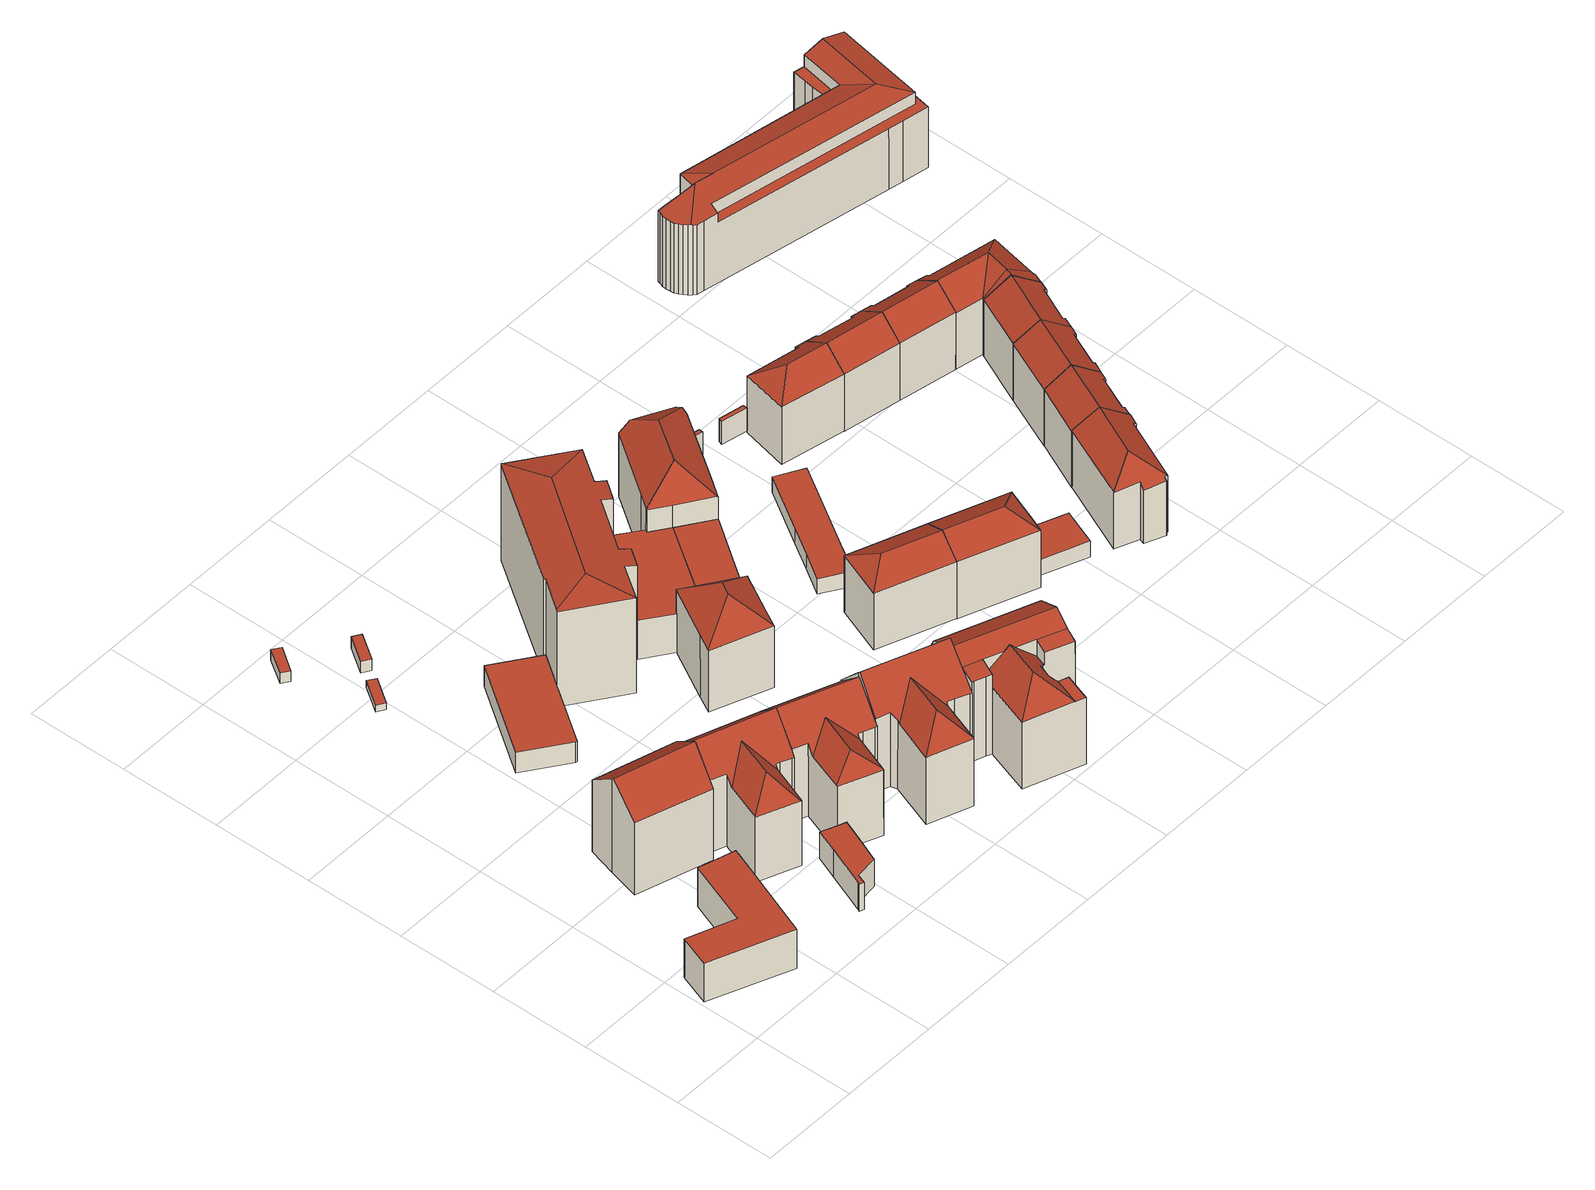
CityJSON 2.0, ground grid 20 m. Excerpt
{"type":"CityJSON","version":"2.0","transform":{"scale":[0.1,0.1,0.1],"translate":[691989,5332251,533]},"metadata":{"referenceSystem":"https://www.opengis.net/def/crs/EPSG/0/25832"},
"CityObjects":{
"building1":{"type":"Building","attributes":{"Gemeindeschluessel":"09162000","HoeheDach":"543.538","HoeheGrund":"534.610","Methode":"1000","NiedrigsteTraufeDesGebaeudes":"543.538","Geometrietyp2DReferenz":"3000","function":"31001_9998","roofType":"1000","measuredHeight":8.93},"geometry":[{"type":"MultiSurface","lod":"2","boundaries":[[[0,1,2,3,4,5,6,7]],[[8,9,6,5]],[[10,11,1,0]],[[12,13,10,0,7]],[[12,7,6,9]],[[14,2,1,11]],[[15,16,4,3]],[[15,3,2,14]],[[16,8,5,4]],[[10,13,12,9,8,16,15,14,11]]],"semantics":{"surfaces":[{"type":"RoofSurface"},{"type":"WallSurface"},{"type":"GroundSurface"}],"values":[0,1,1,1,1,1,1,1,1,2]}}]},
"building2":{"type":"Building","attributes":{"Gemeindeschluessel":"09162000","HoeheDach":"556.511","HoeheGrund":"534.730","Methode":"1000","NiedrigsteTraufeDesGebaeudes":"551.073","Geometrietyp2DReferenz":"3000","function":"31001_9998","roofType":"3100","measuredHeight":21.78,"storeysAboveGround":4},"geometry":[{"type":"MultiSurface","lod":"2","boundaries":[[[17,18,19,20]],[[21,22,23,24,25]],[[26,27,28,23,22]],[[21,25,29,30]],[[22,21,30,26]],[[25,24,31,32,29]],[[18,17,28,27]],[[17,20,31,24,23,28]],[[26,30,29,32,19,18,27]],[[32,31,20,19]]],"semantics":{"surfaces":[{"type":"WallSurface"},{"type":"RoofSurface"},{"type":"GroundSurface"}],"values":[0,1,0,0,0,0,0,1,2,0]}}]},
"building3":{"type":"Building","attributes":{"Gemeindeschluessel":"09162000","HoeheDach":"540.667","HoeheGrund":"534.450","Methode":"1000","NiedrigsteTraufeDesGebaeudes":"540.667","Geometrietyp2DReferenz":"3000","function":"31001_1000","roofType":"1000","measuredHeight":6.22},"geometry":[{"type":"MultiSurface","lod":"2","boundaries":[[[33,34,35,36]],[[37,38,39,40]],[[41,42,43,44]],[[45,46,47,48]],[[40,39,34,33]],[[36,35,42,41]],[[49,50,51,52]],[[48,37,40,33,36,41,44,49,52,45]],[[44,43,50,49]],[[38,37,48,47]],[[52,51,46,45]],[[38,47,46,51,50,43,42,35,34,39]]],"semantics":{"surfaces":[{"type":"WallSurface"},{"type":"GroundSurface"},{"type":"RoofSurface"}],"values":[0,0,0,0,0,0,0,1,0,0,0,2]}}]},
"building4":{"type":"Building","attributes":{"Gemeindeschluessel":"09162000","HoeheDach":"556.465","HoeheGrund":"534.770","Methode":"2000","NiedrigsteTraufeDesGebaeudes":"549.660","Geometrietyp2DReferenz":"3000","function":"31001_1000","roofType":"3100","measuredHeight":21.7,"storeysAboveGround":4},"geometry":[{"type":"MultiSurface","lod":"2","boundaries":[[[53,54,55,56]],[[57,58,59,60,61,62]],[[58,57,63,64,65,66,67,68,69,70,71,72]],[[73,74,75,64,63]],[[76,59,58,72]],[[77,76,72,71,78]],[[74,73,62,61]],[[79,80,66,65]],[[81,78,71,70,82,55,54]],[[77,78,81,83]],[[84,68,67,85]],[[86,82,70,87]],[[88,69,68,84]],[[85,67,66,80]],[[56,55,82,86]],[[75,89,79,65,64]],[[79,89,60,59,76,77,83,53,56,86,87,88,84,85,80]],[[60,89,75,74,61]],[[87,70,69,88]],[[73,63,57,62]],[[83,81,54,53]]],"semantics":{"surfaces":[{"type":"WallSurface"},{"type":"RoofSurface"},{"type":"GroundSurface"}],"values":[0,0,1,1,0,0,1,0,1,0,0,0,0,0,0,0,2,0,0,1,0]}}]},
"building5":{"type":"Building","attributes":{"Gemeindeschluessel":"09162000","HoeheDach":"537.270","HoeheGrund":"534.850","Methode":"2000","NiedrigsteTraufeDesGebaeudes":"537.270","Geometrietyp2DReferenz":"3000","function":"51009_1610","roofType":"1000","measuredHeight":2.42},"geometry":[{"type":"MultiSurface","lod":"2","boundaries":[[[90,91,92,93]],[[94,90,93,95]],[[96,92,91,97]],[[95,96,97,94]],[[97,91,90,94]],[[95,93,92,96]]],"semantics":{"surfaces":[{"type":"RoofSurface"},{"type":"WallSurface"},{"type":"GroundSurface"}],"values":[0,1,1,2,1,1]}}]},
"building6":{"type":"Building","attributes":{"name":"Bahnhof Silberhornstraße","Gemeindeschluessel":"09162000","HoeheDach":"536.380","HoeheGrund":"534.890","Methode":"2000","NiedrigsteTraufeDesGebaeudes":"536.380","Geometrietyp2DReferenz":"3000","function":"51009_1610","roofType":"1000","measuredHeight":1.49},"geometry":[{"type":"MultiSurface","lod":"2","boundaries":[[[98,99,100,101]],[[102,98,101,103]],[[104,99,98,102]],[[103,101,100,105]],[[103,105,104,102]],[[105,100,99,104]]],"semantics":{"surfaces":[{"type":"RoofSurface"},{"type":"WallSurface"},{"type":"GroundSurface"}],"values":[0,1,1,1,2,1]}}]},
"building7":{"type":"Building","attributes":{"Gemeindeschluessel":"09162000","HoeheDach":"539.497","HoeheGrund":"534.790","Methode":"1000","NiedrigsteTraufeDesGebaeudes":"539.497","Geometrietyp2DReferenz":"3000","function":"31001_9998","roofType":"1000","measuredHeight":4.71},"geometry":[{"type":"MultiSurface","lod":"2","boundaries":[[[106,107,108,109]],[[110,111,112,113]],[[114,110,113,115,108,107,116]],[[113,112,117,115]],[[110,114,118,111]],[[114,116,119,118]],[[119,116,107,106]],[[112,111,118,119,106,109,117]],[[117,109,108,115]]],"semantics":{"surfaces":[{"type":"WallSurface"},{"type":"GroundSurface"},{"type":"RoofSurface"}],"values":[0,0,1,0,0,0,0,2,0]}}]},
"building8":{"type":"Building","attributes":{"Gemeindeschluessel":"09162000","HoeheDach":"537.560","HoeheGrund":"534.940","Methode":"2000","NiedrigsteTraufeDesGebaeudes":"537.560","Geometrietyp2DReferenz":"3000","function":"51009_1610","roofType":"1000","measuredHeight":2.62},"geometry":[{"type":"MultiSurface","lod":"2","boundaries":[[[120,121,122,123]],[[124,120,123,125]],[[124,126,121,120]],[[127,122,121,126]],[[125,127,126,124]],[[123,122,127,125]]],"semantics":{"surfaces":[{"type":"WallSurface"},{"type":"GroundSurface"},{"type":"RoofSurface"}],"values":[0,1,0,2,0,0]}}]},
"building9":{"type":"Building","attributes":{"Gemeindeschluessel":"09162000","HoeheDach":"556.508","HoeheGrund":"534.570","Methode":"2000","NiedrigsteTraufeDesGebaeudes":"549.658","Geometrietyp2DReferenz":"3000","function":"31001_1000","roofType":"3100","measuredHeight":21.94,"storeysAboveGround":4},"geometry":[{"type":"MultiSurface","lod":"2","boundaries":[[[128,129,130,69]],[[131,132,133,134,135,136]],[[128,69,70,137]],[[130,138,139,133,132,140,141,142,143,144,70,69]],[[138,130,129,145,146,147]],[[137,70,82,148]],[[82,70,144,149,150,151,152]],[[153,143,142,154]],[[153,155,149,144,143]],[[131,156,140,132]],[[157,134,133,139]],[[158,150,149,155]],[[159,152,151,160]],[[153,154,161,156,131,136,162,145,129,128,137,148,159,160,158,155]],[[148,82,152,159]],[[161,141,140,156]],[[135,134,157,147,146]],[[135,146,145,162,136]],[[154,142,141,161]],[[157,139,138,147]],[[160,151,150,158]]],"semantics":{"surfaces":[{"type":"WallSurface"},{"type":"RoofSurface"},{"type":"GroundSurface"}],"values":[0,0,0,1,0,0,1,0,0,0,1,0,0,2,0,0,1,0,0,1,0]}}]},
"building10":{"type":"Building","attributes":{"Gemeindeschluessel":"09162000","HoeheDach":"557.793","HoeheGrund":"534.700","Methode":"2000","NiedrigsteTraufeDesGebaeudes":"550.031","Geometrietyp2DReferenz":"3000","function":"31001_1000","roofType":"3100","measuredHeight":23.09,"storeysAboveGround":4},"geometry":[{"type":"MultiSurface","lod":"2","boundaries":[[[163,164,165,166]],[[167,168,169,170]],[[171,172,173,174,175]],[[176,177,178,179,180,181,169,168,182,183,184]],[[185,184,183,186]],[[187,188,178,177]],[[189,190,164,163]],[[172,171,191,192,193,165,164,190,181,180,194,195]],[[196,197,192,191]],[[166,165,193,198]],[[185,199,176,184]],[[200,197,196,201]],[[196,191,171,175,201]],[[189,170,169,181,190]],[[199,187,177,176]],[[174,202,200,201,175]],[[203,179,178,188]],[[186,183,182,204]],[[205,195,194,206]],[[204,182,168,167]],[[189,163,166,198,202,174,173,205,206,203,188,187,199,185,186,204,167,170]],[[202,198,193,192,197,200]],[[203,206,194,180,179]],[[205,173,172,195]]],"semantics":{"surfaces":[{"type":"WallSurface"},{"type":"RoofSurface"},{"type":"GroundSurface"}],"values":[0,0,0,1,0,0,0,1,1,0,0,1,1,0,0,0,0,0,0,0,2,0,0,0]}}]},
"building11":{"type":"Building","attributes":{"Gemeindeschluessel":"09162000","HoeheDach":"558.060","HoeheGrund":"534.890","Methode":"2000","NiedrigsteTraufeDesGebaeudes":"556.448","Geometrietyp2DReferenz":"3000","function":"31001_9998","roofType":"3200","measuredHeight":23.17,"storeysAboveGround":5},"geometry":[{"type":"MultiSurface","lod":"2","boundaries":[[[207,208,209,210]],[[207,211,212,213,208]],[[214,215,216,217]],[[216,215,218,219]],[[220,221,222,223]],[[224,225,210,209]],[[226,227,213,212]],[[228,229,230,231]],[[219,218,229,228]],[[232,233,234,235]],[[236,237,221,220]],[[230,229,218,215,214,233,232,227,226,222,221,237]],[[211,238,226,212]],[[224,209,208,213,227,232,235,239]],[[235,234,240,241,239]],[[225,224,239,241]],[[223,222,226,238]],[[217,240,234,233,214]],[[217,216,219,228,231,236,220,223,238,211,207,210,225,241,240]],[[230,237,236,231]]],"semantics":{"surfaces":[{"type":"WallSurface"},{"type":"RoofSurface"},{"type":"GroundSurface"}],"values":[0,0,0,0,0,0,1,0,0,1,0,1,0,1,0,0,0,0,2,0]}}]},
"building12":{"type":"Building","attributes":{"Gemeindeschluessel":"09162000","HoeheDach":"553.680","HoeheGrund":"534.780","Methode":"2000","NiedrigsteTraufeDesGebaeudes":"548.931","Geometrietyp2DReferenz":"3000","function":"31001_9998","roofType":"3200","measuredHeight":18.9,"storeysAboveGround":4},"geometry":[{"type":"MultiSurface","lod":"2","boundaries":[[[242,243,244,245]],[[246,247,248,249,250]],[[251,244,243,252]],[[249,253,244,251,250]],[[254,248,247,255]],[[250,251,252,256,257,246]],[[258,257,256,259]],[[254,260,253,249,248]],[[254,255,258,259,261,242,245,260]],[[246,257,258,255,247]],[[259,256,252,261]],[[245,244,253,260]],[[261,252,243,242]]],"semantics":{"surfaces":[{"type":"WallSurface"},{"type":"RoofSurface"},{"type":"GroundSurface"}],"values":[0,1,1,1,0,1,0,0,2,0,0,0,0]}}]},
"building13":{"type":"Building","attributes":{"Gemeindeschluessel":"09162000","HoeheDach":"555.821","HoeheGrund":"534.700","Methode":"2000","NiedrigsteTraufeDesGebaeudes":"550.010","Geometrietyp2DReferenz":"3000","function":"31001_9998","roofType":"3400","measuredHeight":21.12,"storeysAboveGround":4},"geometry":[{"type":"MultiSurface","lod":"2","boundaries":[[[262,263,264,265]],[[266,267,268,269,270]],[[271,272,273]],[[269,268,274,275,276,277]],[[278,279,280]],[[281,282,283,284,285]],[[286,284,283,272,287,288]],[[280,279,289,290,291,287,272,271]],[[280,271,292]],[[282,281,293,294]],[[167,170,295,277,276]],[[296,297,298,299]],[[170,189,288,287,291,295]],[[264,263,300,301]],[[302,303,299,298]],[[290,270,269,277,295,291]],[[304,305,306,307,308,309]],[[304,309,297,296]],[[310,286,288,189]],[[293,265,264,301,311,294]],[[273,272,283,282]],[[312,311,301,300,302,298,297,309,308,278,280,292]],[[306,289,279,307]],[[308,307,279,278]],[[262,303,302,300,263]],[[311,312,294]],[[313,275,274,314]],[[285,284,286,310]],[[167,276,275,313]],[[305,266,270,290,289,306]],[[266,305,304,296,299,303,262,265,293,281,285,310,189,170,167,313,314,267]],[[312,292,271,273,282,294]],[[314,274,268,267]]],"semantics":{"surfaces":[{"type":"WallSurface"},{"type":"RoofSurface"},{"type":"GroundSurface"}],"values":[0,0,0,1,0,0,1,1,0,0,0,0,0,1,0,1,0,0,0,0,0,1,1,0,0,1,0,0,0,0,2,1,0]}}]},
"building14":{"type":"Building","attributes":{"Gemeindeschluessel":"09162000","HoeheDach":"543.669","HoeheGrund":"534.810","Methode":"1000","NiedrigsteTraufeDesGebaeudes":"543.669","Geometrietyp2DReferenz":"3000","function":"31001_9998","roofType":"1000","measuredHeight":8.86},"geometry":[{"type":"MultiSurface","lod":"2","boundaries":[[[315,316,317,242]],[[318,319,320,321]],[[317,316,322,323,324,320,319,325,326,327,328,329]],[[315,242,261,259,330,331,332,318,321,333,334,335]],[[335,322,316,315]],[[261,329,328,259]],[[330,327,326,331]],[[331,326,325,332]],[[334,323,322,335]],[[242,317,329,261]],[[321,320,324,333]],[[259,328,327,330]],[[333,324,323,334]],[[332,325,319,318]]],"semantics":{"surfaces":[{"type":"WallSurface"},{"type":"RoofSurface"},{"type":"GroundSurface"}],"values":[0,0,1,2,0,0,0,0,0,0,0,0,0,0]}}]},
"building15":{"type":"Building","attributes":{"Gemeindeschluessel":"09162000","HoeheDach":"543.664","HoeheGrund":"534.740","Methode":"1000","NiedrigsteTraufeDesGebaeudes":"543.664","Geometrietyp2DReferenz":"3000","function":"31001_9998","roofType":"1000","measuredHeight":8.92},"geometry":[{"type":"MultiSurface","lod":"2","boundaries":[[[336,337,338,316]],[[316,338,339,317]],[[340,341,317,339]],[[316,317,341,336]],[[339,338,337,340]],[[337,336,341,340]]],"semantics":{"surfaces":[{"type":"WallSurface"},{"type":"RoofSurface"},{"type":"GroundSurface"}],"values":[0,0,0,1,2,0]}}]},
"building16":{"type":"Building","attributes":{"Gemeindeschluessel":"09162000","HoeheDach":"550.740","HoeheGrund":"534.750","Methode":"2000","NiedrigsteTraufeDesGebaeudes":"547.787","Geometrietyp2DReferenz":"3000","function":"31001_9998","roofType":"3200","measuredHeight":15.99,"storeysAboveGround":4},"geometry":[{"type":"MultiSurface","lod":"2","boundaries":[[[342,343,344,345,346]],[[346,345,347,348]],[[347,345,344,349]],[[347,349,348]],[[342,350,351,343]],[[351,349,344,343]],[[350,348,349,351]],[[342,346,348,350]]],"semantics":{"surfaces":[{"type":"WallSurface"},{"type":"RoofSurface"},{"type":"GroundSurface"}],"values":[0,1,1,1,2,0,0,0]}}]},
"building17":{"type":"Building","attributes":{"Gemeindeschluessel":"09162000","HoeheDach":"553.522","HoeheGrund":"534.597","Methode":"2000","NiedrigsteTraufeDesGebaeudes":"548.006","Geometrietyp2DReferenz":"3000","function":"31001_9998","roofType":"3200","measuredHeight":18.93,"storeysAboveGround":4},"geometry":[{"type":"MultiSurface","lod":"2","boundaries":[[[352,353,354,355,356]],[[357,358,359,360,361]],[[362,363,364,365]],[[352,356,366,367]],[[368,367,366,369,370,371,372]],[[373,370,369,374]],[[357,361,375,376]],[[365,364,359,358]],[[354,362,365,358,357,376,377,373,374,355]],[[354,353,363,362]],[[356,355,374,369,366]],[[361,360,368,372,375]],[[360,359,364,363,353,352,367,368]],[[377,371,370,373]],[[377,376,375,372,371]]],"semantics":{"surfaces":[{"type":"WallSurface"},{"type":"RoofSurface"},{"type":"GroundSurface"}],"values":[0,0,0,1,1,0,0,0,2,0,0,1,1,0,0]}}]},
"building18":{"type":"Building","attributes":{"Gemeindeschluessel":"09162000","HoeheDach":"537.803","HoeheGrund":"534.320","Methode":"1000","NiedrigsteTraufeDesGebaeudes":"537.803","Geometrietyp2DReferenz":"3000","function":"31001_2000","roofType":"1000","measuredHeight":3.48},"geometry":[{"type":"MultiSurface","lod":"2","boundaries":[[[378,379,380,381,382,383,384]],[[385,381,380,386]],[[387,378,384,388]],[[389,382,381,385]],[[390,383,382,389]],[[388,384,383,390]],[[387,388,390,389,385,386,391,392]],[[378,387,392,391,379]],[[386,380,379,391]]],"semantics":{"surfaces":[{"type":"RoofSurface"},{"type":"WallSurface"},{"type":"GroundSurface"}],"values":[0,1,1,1,1,1,2,1,1]}}]},
"building19":{"type":"Building","attributes":{"Gemeindeschluessel":"09162000","HoeheDach":"550.750","HoeheGrund":"534.720","Methode":"2000","NiedrigsteTraufeDesGebaeudes":"547.795","Geometrietyp2DReferenz":"3000","function":"31001_9998","roofType":"3200","measuredHeight":16.03,"storeysAboveGround":4},"geometry":[{"type":"MultiSurface","lod":"2","boundaries":[[[393,394,344,395]],[[396,397,398,399]],[[396,399,400,401,402]],[[398,393,395,346]],[[399,398,346,400]],[[401,344,394,402]],[[396,402,394,397]],[[398,397,394,393]],[[401,400,346,395,344]]],"semantics":{"surfaces":[{"type":"RoofSurface"},{"type":"WallSurface"},{"type":"GroundSurface"}],"values":[0,1,2,0,1,1,1,0,1]}}]},
"building20":{"type":"Building","attributes":{"Gemeindeschluessel":"09162000","HoeheDach":"539.800","HoeheGrund":"534.490","Methode":"2000","NiedrigsteTraufeDesGebaeudes":"539.800","Geometrietyp2DReferenz":"3000","function":"31001_2000","roofType":"1000","measuredHeight":5.31},"geometry":[{"type":"MultiSurface","lod":"2","boundaries":[[[403,404,405,406]],[[407,408,409,410]],[[410,409,404,403]],[[406,407,410,403]],[[406,405,408,407]],[[404,409,408,405]]],"semantics":{"surfaces":[{"type":"WallSurface"},{"type":"GroundSurface"},{"type":"RoofSurface"}],"values":[0,0,0,1,0,2]}}]},
"building21":{"type":"Building","attributes":{"Gemeindeschluessel":"09162000","HoeheDach":"538.079","HoeheGrund":"534.530","Methode":"1000","NiedrigsteTraufeDesGebaeudes":"538.079","Geometrietyp2DReferenz":"3000","function":"31001_9998","roofType":"1000","measuredHeight":3.55,"storeysAboveGround":1},"geometry":[{"type":"MultiSurface","lod":"2","boundaries":[[[411,412,413,414]],[[412,415,416,413]],[[414,413,416,417]],[[417,416,415,418]],[[414,417,418,411]],[[418,415,412,411]]],"semantics":{"surfaces":[{"type":"WallSurface"},{"type":"RoofSurface"},{"type":"GroundSurface"}],"values":[0,1,0,0,2,0]}}]},
"building22":{"type":"Building","attributes":{"Gemeindeschluessel":"09162000","HoeheDach":"539.784","HoeheGrund":"534.460","Methode":"3100","NiedrigsteTraufeDesGebaeudes":"539.784","Geometrietyp2DReferenz":"3000","function":"31001_2000","roofType":"1000","measuredHeight":5.32},"geometry":[{"type":"MultiSurface","lod":"2","boundaries":[[[419,420,421,422]],[[420,423,424,421]],[[425,422,421,424]],[[423,420,419,426]],[[426,419,422,425]],[[423,426,425,424]]],"semantics":{"surfaces":[{"type":"WallSurface"},{"type":"GroundSurface"},{"type":"RoofSurface"}],"values":[0,0,1,2,0,0]}}]},
"building23":{"type":"Building","attributes":{"Gemeindeschluessel":"09162000","HoeheDach":"550.738","HoeheGrund":"534.160","Methode":"2000","NiedrigsteTraufeDesGebaeudes":"546.657","Geometrietyp2DReferenz":"3000","function":"31001_1000","roofType":"3200","measuredHeight":16.58,"storeysAboveGround":4},"geometry":[{"type":"MultiSurface","lod":"2","boundaries":[[[427,428,429,430,431]],[[432,433,434,435]],[[436,435,434,437]],[[428,427,433,432]],[[437,434,438,439]],[[440,441,431,430]],[[436,429,428,432,435]],[[441,440,439,438]],[[441,438,434,433,427,431]],[[429,436,437,439,440,430]]],"semantics":{"surfaces":[{"type":"WallSurface"},{"type":"RoofSurface"},{"type":"GroundSurface"}],"values":[0,1,0,1,0,0,0,0,1,2]}}]},
"building24":{"type":"Building","attributes":{"Gemeindeschluessel":"09162000","HoeheDach":"550.722","HoeheGrund":"534.260","Methode":"2000","NiedrigsteTraufeDesGebaeudes":"546.615","Geometrietyp2DReferenz":"3000","function":"31001_9998","roofType":"3200","measuredHeight":16.46,"storeysAboveGround":4},"geometry":[{"type":"MultiSurface","lod":"2","boundaries":[[[442,443,444,445,446,447,448,449,450,451]],[[452,453,454,455,456,457]],[[454,453,458,459]],[[450,456,455,451]],[[448,452,457,449]],[[442,460,461,443]],[[452,448,447,458,453]],[[462,463,445,444]],[[464,459,458,447,446]],[[463,464,446,445]],[[442,451,455,460]],[[449,457,456,450]],[[463,462,461,460,455,454,459,464]],[[443,461,462,444]]],"semantics":{"surfaces":[{"type":"GroundSurface"},{"type":"RoofSurface"},{"type":"WallSurface"}],"values":[0,1,1,2,2,2,2,2,2,2,2,2,1,2]}}]},
"building25":{"type":"Building","attributes":{"Gemeindeschluessel":"09162000","HoeheDach":"550.734","HoeheGrund":"534.120","Methode":"1000","NiedrigsteTraufeDesGebaeudes":"546.628","Geometrietyp2DReferenz":"3000","function":"31001_1000","roofType":"3100","measuredHeight":16.61,"storeysAboveGround":4},"geometry":[{"type":"MultiSurface","lod":"2","boundaries":[[[465,466,467,468,469,470,471,472]],[[467,431,473,468]],[[474,475,476,477,473,431,427,478]],[[469,477,476,470]],[[465,479,428,466]],[[473,477,469,468]],[[479,478,427,428]],[[471,475,474,472]],[[476,475,471,470]],[[427,431,467,466,428]],[[474,478,479,465,472]]],"semantics":{"surfaces":[{"type":"GroundSurface"},{"type":"WallSurface"},{"type":"RoofSurface"}],"values":[0,1,2,1,1,1,2,1,1,1,1]}}]},
"building26":{"type":"Building","attributes":{"Gemeindeschluessel":"09162000","HoeheDach":"550.682","HoeheGrund":"534.160","Methode":"2000","NiedrigsteTraufeDesGebaeudes":"546.714","Geometrietyp2DReferenz":"3000","function":"31001_9998","roofType":"3100","measuredHeight":16.52,"storeysAboveGround":4},"geometry":[{"type":"MultiSurface","lod":"2","boundaries":[[[480,481,482,483]],[[484,485,486,487]],[[488,489,480,483]],[[490,485,484,491]],[[482,491,484,487,492,493,488,483]],[[482,481,490,491]],[[492,494,495,493]],[[496,489,488,493,495]],[[486,485,490,481,480,489,496,453]],[[486,453,494,492,487]],[[453,496,495,494]]],"semantics":{"surfaces":[{"type":"WallSurface"},{"type":"GroundSurface"},{"type":"RoofSurface"}],"values":[0,0,0,0,1,0,0,0,2,0,2]}}]},
"building27":{"type":"Building","attributes":{"Gemeindeschluessel":"09162000","HoeheDach":"550.739","HoeheGrund":"534.110","Methode":"1000","NiedrigsteTraufeDesGebaeudes":"546.640","Geometrietyp2DReferenz":"3000","function":"31001_1000","roofType":"3100","measuredHeight":16.63,"storeysAboveGround":4},"geometry":[{"type":"MultiSurface","lod":"2","boundaries":[[[497,498,499,500]],[[501,502,478,479]],[[503,498,497,504,505,474,478,502]],[[499,498,503,506]],[[503,502,501,507,506]],[[478,474,472,465,479]],[[505,504,508,509]],[[507,465,472,509,508,500,499,506]],[[472,474,505,509]],[[507,501,479,465]],[[508,504,497,500]]],"semantics":{"surfaces":[{"type":"WallSurface"},{"type":"RoofSurface"},{"type":"GroundSurface"}],"values":[0,1,1,0,0,0,0,2,0,0,0]}}]},
"building28":{"type":"Building","attributes":{"Gemeindeschluessel":"09162000","HoeheDach":"550.698","HoeheGrund":"534.110","Methode":"1000","NiedrigsteTraufeDesGebaeudes":"546.737","Geometrietyp2DReferenz":"3000","function":"31001_1000","roofType":"3100","measuredHeight":16.59,"storeysAboveGround":4},"geometry":[{"type":"MultiSurface","lod":"2","boundaries":[[[489,510,511,512,513,514,515,496]],[[496,515,516,495]],[[511,510,517,518]],[[519,514,513,520]],[[489,496,495,521,522]],[[523,512,511,518]],[[515,514,519,524,516]],[[523,518,517,522,521,524,519,520]],[[513,512,523,520]],[[521,495,516,524]],[[517,510,489,522]]],"semantics":{"surfaces":[{"type":"RoofSurface"},{"type":"WallSurface"},{"type":"GroundSurface"}],"values":[0,0,1,1,1,1,1,2,1,1,1]}}]},
"building29":{"type":"Building","attributes":{"Gemeindeschluessel":"09162000","HoeheDach":"550.719","HoeheGrund":"534.110","Methode":"1000","NiedrigsteTraufeDesGebaeudes":"546.741","Geometrietyp2DReferenz":"3000","function":"31001_1000","roofType":"3100","measuredHeight":16.61,"storeysAboveGround":4},"geometry":[{"type":"MultiSurface","lod":"2","boundaries":[[[524,525,526,527]],[[528,529,514,519]],[[530,531,528,519,524,527,532,533,534]],[[530,535,536,531]],[[536,529,528,531]],[[537,538,533,532]],[[539,535,530,534]],[[532,527,526,540,537]],[[515,540,526,525]],[[533,538,539,534]],[[514,529,536,535,539,538,537,540,515]],[[514,515,525,524,519]]],"semantics":{"surfaces":[{"type":"WallSurface"},{"type":"GroundSurface"},{"type":"RoofSurface"}],"values":[0,0,1,0,0,0,0,0,2,0,2,0]}}]},
"building30":{"type":"Building","attributes":{"Gemeindeschluessel":"09162000","HoeheDach":"550.771","HoeheGrund":"534.140","Methode":"2000","NiedrigsteTraufeDesGebaeudes":"546.581","Geometrietyp2DReferenz":"3000","function":"31001_1000","roofType":"3100","measuredHeight":16.63,"storeysAboveGround":4},"geometry":[{"type":"MultiSurface","lod":"2","boundaries":[[[541,542,543,544]],[[545,546,547,533]],[[548,532,533,547]],[[549,550,551,552]],[[527,532,548,553,554]],[[555,556,557,542,541]],[[558,507,559,560,561]],[[560,561,544,543,561]],[[553,544,561,554]],[[550,542,557,551]],[[543,542,550,549,562,563]],[[558,561,543,563]],[[563,562,506,507,558]],[[556,545,533,532,527,559,507,506,552,551,557]],[[559,527,554,561,560]],[[548,547,546,555,541,544,553]],[[506,562,549,552]],[[556,555,546,545]]],"semantics":{"surfaces":[{"type":"RoofSurface"},{"type":"WallSurface"},{"type":"GroundSurface"}],"values":[0,1,1,1,1,1,1,0,0,1,0,0,1,2,1,0,1,1]}}]},
"building31":{"type":"Building","attributes":{"Gemeindeschluessel":"09162000","HoeheDach":"551.751","HoeheGrund":"533.940","Methode":"2000","NiedrigsteTraufeDesGebaeudes":"547.780","Geometrietyp2DReferenz":"3000","function":"31001_9998","roofType":"3100","measuredHeight":17.81,"storeysAboveGround":5},"geometry":[{"type":"MultiSurface","lod":"2","boundaries":[[[564,565,566,567,568,569,570,571,572,573]],[[574,564,573,575]],[[576,577,578,579]],[[579,578,580,581]],[[575,573,572,582]],[[583,584,585,586]],[[587,588,589,590]],[[590,589,591,592]],[[588,587,593,594]],[[595,596,597,567,598]],[[599,584,583,600,601,602]],[[603,604,565,564]],[[605,606,607,608]],[[609,610,611,612,613,604]],[[614,615,616,617]],[[586,585,618,619]],[[620,621,611,610]],[[614,622,569,568,615]],[[623,624,613,612]],[[625,626,627,582,572,571]],[[619,618,621,620]],[[581,580,628,629]],[[566,565,624,599,602]],[[617,616,630,631]],[[629,628,632,633]],[[631,630,634,635]],[[636,603,564,574]],[[595,598,601,600]],[[588,594,636,574,575,582,627,591,589]],[[593,609,604,603,636,594]],[[637,570,569,622]],[[566,602,601,598]],[[598,567,566]],[[592,591,627,626]],[[584,599,624,623]],[[608,607,597,596]],[[565,604,613,624]],[[633,632,606,605]],[[587,590,592,626,625,637,622,614,617,631,635,576,579,581,629,633,605,608,596,595,600,583,586,619,620,610,609,593]],[[635,634,577,576]],[[625,571,570,637]],[[577,634,630,616,615,568,567,597,607,606,632,628,580,578]],[[623,612,611,621,618,585,584]]],"semantics":{"surfaces":[{"type":"RoofSurface"},{"type":"WallSurface"},{"type":"GroundSurface"}],"values":[0,1,1,1,1,1,1,1,1,1,1,0,1,1,1,1,1,1,1,1,1,1,0,1,1,1,1,1,0,1,1,0,1,1,1,1,0,1,2,1,1,0,0]}}]}
},
"vertices":[
[162,53,105],[220,204,105],[232,236,105],[237,250,105],[166,271,105],[119,144,105],[25,179,105],[3,117,105],[119,144,16],[25,179,16],[162,53,16],[220,204,16],[3,117,16],[107,75,16],[232,236,16],[237,250,16],[166,271,16],
[310,440,181],[310,440,17],[150,486,17],[150,486,181],[264,322,181],[270,338,196],[287,381,235],[133,425,235],[118,366,183],[270,338,17],[289,387,17],[289,387,230],[118,366,17],[264,322,17],[134,429,232],[134,429,17],
[413,180,15],[413,180,77],[428,174,77],[428,174,15],[365,149,15],[365,149,77],[382,193,77],[382,193,15],[411,131,15],[411,131,77],[391,82,77],[391,82,15],[331,63,15],[331,63,77],[333,67,77],[333,67,15],[346,77,15],[346,77,77],[340,60,77],[340,60,15],
[428,397,18],[428,397,174],[453,388,174],[453,388,18],[297,310,167],[303,326,184],[303,326,18],[269,235,18],[269,235,167],[269,235,168],[354,339,215],[378,280,167],[380,286,174],[387,284,174],[409,275,173],[412,274,173],[416,283,183],[434,331,235],[288,384,235],[270,338,184],[324,259,215],[348,203,167],[349,203,167],[270,338,18],[289,387,18],[289,387,232],[380,286,18],[387,284,18],[310,440,174],[455,387,174],[310,440,18],[412,274,18],[409,275,18],[455,387,18],[434,331,18],[416,283,18],[349,203,18],
[128,1120,43],[161,1167,43],[145,1178,43],[113,1130,43],[128,1120,19],[113,1130,19],[145,1178,19],[161,1167,19],
[180,958,34],[214,1007,34],[199,1018,34],[165,968,34],[180,958,19],[165,968,19],[214,1007,19],[199,1018,19],
[410,815,65],[410,815,18],[328,873,18],[328,873,65],[293,641,18],[293,641,65],[290,642,65],[290,642,18],[368,749,18],[207,701,18],[413,813,18],[207,701,65],[368,749,65],[413,813,65],
[252,1096,19],[252,1096,46],[268,1086,46],[268,1086,19],[218,1046,19],[234,1036,19],[218,1046,46],[234,1036,46],
[416,283,16],[445,272,16],[445,272,183],[523,231,16],[523,231,173],[521,226,167],[491,150,169],[491,148,167],[491,148,16],[434,331,16],[439,257,167],[493,276,205],[531,228,173],[553,220,173],[557,218,173],[558,223,178],[578,275,235],[413,180,16],[413,180,167],[413,182,168],[455,387,16],[580,279,231],[598,332,174],[595,333,174],[571,342,174],[558,223,16],[557,218,16],[580,279,16],[531,228,16],[463,195,205],[598,332,16],[571,342,16],[595,333,16],[553,220,16],[428,174,16],
[713,152,17],[713,152,174],[687,162,175],[687,162,17],[751,273,17],[751,273,177],[735,216,245],[735,216,17],[587,197,170],[588,201,176],[588,201,17],[556,111,17],[556,111,170],[676,302,177],[634,318,177],[598,332,177],[580,279,241],[578,273,248],[735,213,248],[748,275,177],[722,285,177],[718,286,177],[718,286,17],[722,285,17],[634,318,17],[598,332,17],[717,150,17],[717,150,174],[644,222,220],[671,164,170],[673,168,175],[558,223,186],[585,214,187],[613,138,220],[640,81,172],[673,168,17],[676,302,17],[639,80,171],[556,111,171],[639,80,17],[580,279,17],[748,275,17],[585,214,17],[558,223,17],
[413,813,19],[413,813,239],[410,815,239],[410,815,19],[368,749,19],[368,749,238],[370,752,239],[639,902,238],[657,890,235],[657,890,19],[639,902,19],[631,854,235],[631,854,19],[539,723,19],[539,723,234],[521,735,238],[521,735,19],[569,1043,238],[569,1043,19],[477,672,238],[457,764,251],[614,866,19],[614,866,238],[545,769,238],[545,769,19],[591,953,251],[683,966,239],[683,966,238],[572,1045,238],[562,756,19],[562,756,234],[477,672,19],[571,1045,238],[683,966,19],[571,1045,19],
[633,661,18],[633,661,160],[695,619,160],[695,619,18],[522,554,160],[522,553,159],[636,509,159],[636,510,160],[607,584,207],[621,608,207],[596,687,160],[653,542,160],[636,509,18],[522,553,18],[594,684,160],[540,587,160],[540,587,18],[594,684,18],[653,542,18],[596,687,18],
[852,57,17],[852,57,170],[834,4,170],[834,4,17],[920,144,17],[940,200,17],[940,200,173],[935,188,201],[920,144,226],[798,151,209],[761,165,209],[761,165,170],[776,264,173],[754,272,173],[751,273,173],[748,260,201],[855,129,170],[855,129,209],[818,143,209],[752,137,17],[752,137,170],[752,137,199],[741,141,199],[741,141,17],[720,149,199],[725,179,209],[717,150,199],[907,108,209],[919,141,228],[734,212,228],[808,147,220],[722,46,17],[722,46,170],[735,216,226],[831,100,17],[831,100,184],[823,77,183],[823,77,17],[833,64,170],[815,11,170],[827,66,176],[827,66,17],[843,106,17],[899,84,17],[899,84,200],[847,105,200],[847,105,170],[843,106,174],[720,149,17],[815,11,171],[784,76,220],[754,272,17],[776,264,17],
[743,821,18],[743,821,107],[633,661,107],[614,866,18],[614,866,107],[631,854,107],[631,854,18],[707,846,107],[710,851,107],[657,890,107],[545,769,107],[562,756,107],[539,723,107],[594,684,107],[596,687,107],[539,723,18],[562,756,18],[545,769,18],[657,890,18],[710,851,18],[707,846,18],
[807,778,107],[807,778,17],[743,821,17],[633,661,17],[695,619,17],[695,619,107],
[954,387,18],[991,482,18],[991,482,148],[972,434,177],[954,387,148],[866,475,177],[809,443,148],[845,537,148],[809,443,18],[845,537,18],
[925,957,161],[922,945,157],[922,945,16],[928,973,16],[928,973,150],[743,821,16],[807,778,16],[807,778,157],[806,779,158],[743,821,158],[828,808,16],[828,808,157],[810,782,157],[810,782,16],[835,992,177],[844,938,205],[789,858,205],[812,997,161],[729,878,160],[710,851,160],[708,847,160],[729,878,16],[812,997,16],[707,846,158],[707,846,16],[710,851,16],
[938,625,48],[1038,784,48],[985,814,48],[919,708,48],[886,655,48],[852,602,48],[904,569,48],[919,708,13],[985,814,13],[938,625,13],[904,569,13],[886,655,13],[852,602,13],[1038,784,13],[971,678,13],
[1081,393,178],[1137,426,148],[973,434,178],[1110,356,17],[1110,356,148],[1100,331,148],[1100,331,17],[954,387,17],[991,482,17],[1137,426,17],
[975,956,15],[975,956,68],[936,964,68],[936,964,15],[938,972,15],[938,972,68],[976,964,68],[976,964,15],
[1209,317,15],[1209,317,51],[1110,356,51],[1110,356,15],[1236,387,51],[1137,426,51],[1137,426,15],[1236,387,15],
[1017,956,68],[1066,946,68],[1066,946,15],[1017,956,15],[1065,937,68],[1065,937,15],[1014,948,15],[1014,948,68],
[1182,865,177],[1172,818,142],[1172,818,12],[1194,920,12],[1194,920,137],[1046,845,143],[1101,881,177],[1065,937,142],[1045,845,143],[1045,845,12],[1065,937,12],[1171,916,142],[1171,916,12],[1172,924,12],[1172,924,137],
[1332,262,13],[1330,256,13],[1291,272,13],[1295,283,13],[1249,301,13],[1315,448,13],[1409,403,13],[1399,381,13],[1394,384,13],[1338,260,13],[1409,403,139],[1360,427,177],[1314,325,177],[1338,260,143],[1394,384,142],[1399,381,138],[1315,448,143],[1250,302,143],[1332,262,142],[1330,256,138],[1291,272,136],[1295,283,145],[1249,301,142],
[1286,796,11],[1172,818,11],[1194,920,11],[1214,916,11],[1213,908,11],[1285,894,11],[1287,902,11],[1307,898,11],[1214,916,137],[1307,898,136],[1287,902,136],[1285,894,142],[1213,908,142],[1296,843,177],[1286,796,142],
[1447,488,137],[1442,489,141],[1442,489,12],[1447,488,12],[1417,421,12],[1417,421,137],[1409,403,137],[1409,403,12],[1454,505,12],[1454,505,138],[1412,423,141],[1412,423,12],[1315,448,12],[1360,547,12],[1315,448,141],[1360,547,141],[1405,527,177],
[1398,873,142],[1400,879,137],[1400,879,11],[1398,873,11],[1401,774,142],[1411,821,177],[1421,875,137],[1326,886,142],[1328,894,136],[1421,875,11],[1401,774,11],[1326,886,11],[1328,894,11],
[1464,526,138],[1459,528,142],[1489,594,141],[1494,593,138],[1503,611,137],[1453,634,177],[1408,655,141],[1464,526,11],[1459,528,11],[1503,611,11],[1494,593,11],[1360,547,11],[1454,505,11],[1489,594,11],[1408,655,11],
[1408,655,142],[1455,759,142],[1455,759,11],[1511,631,11],[1511,631,138],[1537,700,11],[1506,633,11],[1502,738,11],[1550,717,11],[1542,698,11],[1537,700,141],[1506,633,142],[1502,738,175],[1550,717,138],[1542,698,138],[1500,739,177],
[1556,744,141],[1574,838,141],[1516,801,178],[1506,753,178],[1559,737,11],[1559,737,136],[1550,717,137],[1502,738,176],[1441,871,136],[1440,864,141],[1440,864,11],[1441,871,11],[1500,739,178],[1455,759,141],[1555,738,140],[1555,738,11],[1574,838,11],[1401,774,140],[1457,763,11],[1457,763,141],[1457,763,140],[1421,875,136],[1411,822,178],
[1724,1139,175],[1687,1192,188],[1355,1258,188],[1317,1266,188],[1252,1219,171],[1254,1217,170],[1260,1212,169],[1274,1209,169],[1302,1204,169],[1307,1222,175],[1724,1139,148],[1307,1222,148],[1237,1251,9],[1237,1251,169],[1236,1259,170],[1236,1259,9],[1237,1267,170],[1237,1267,9],[1302,1204,148],[1638,1248,9],[1638,1248,148],[1641,1264,148],[1641,1264,9],[1738,1147,9],[1738,1147,148],[1733,1118,148],[1733,1118,9],[1681,1128,148],[1681,1128,9],[1768,1317,9],[1768,1317,148],[1317,1266,9],[1286,1272,9],[1286,1272,181],[1317,1266,175],[1638,1248,175],[1327,1307,9],[1327,1307,175],[1329,1307,175],[1756,1320,175],[1711,1328,188],[1250,1279,9],[1250,1279,174],[1266,1276,177],[1266,1276,9],[1711,1328,9],[1651,1339,9],[1651,1339,148],[1672,1335,148],[1672,1335,175],[1249,1223,9],[1249,1223,170],[1244,1229,170],[1244,1229,9],[1644,1292,148],[1644,1292,9],[1647,1312,9],[1647,1312,148],[1254,1217,9],[1656,1244,148],[1656,1244,175],[1274,1209,9],[1651,1134,9],[1651,1134,148],[1239,1275,171],[1239,1275,9],[1241,1236,169],[1241,1236,9],[1241,1281,172],[1241,1281,9],[1238,1243,169],[1238,1243,9],[1756,1320,148],[1260,1212,9]
]}
